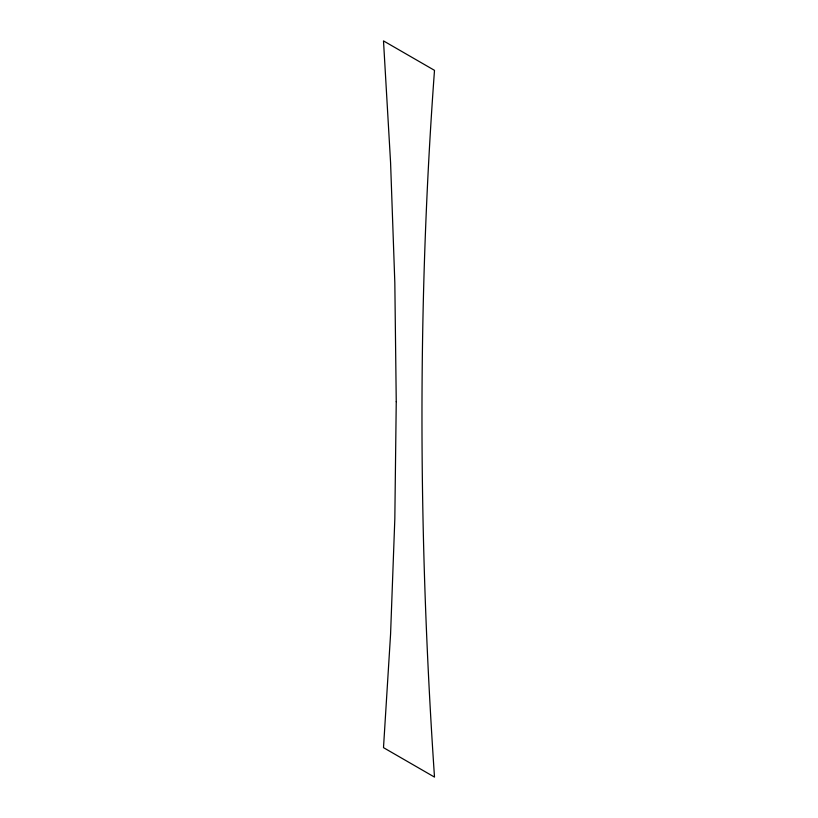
<?xml version="1.0" encoding="UTF-8"?>
<svg xmlns="http://www.w3.org/2000/svg" width="818" height="818" viewBox="0 0 818 818"><rect width="100%" height="100%" fill="white"/><g stroke="black" fill="none" stroke-linecap="round" stroke-linejoin="round"><path stroke-width="1.23" d="M396.249 401.638L394.828 518.786L390.575 634.165L383.499 747.652L434.501 777.1C418.489 541.874 417.119 305.533 434.501 70.348L383.499 40.9L390.575 162.567L394.828 282.854L396.249 401.638"/></g></svg>
